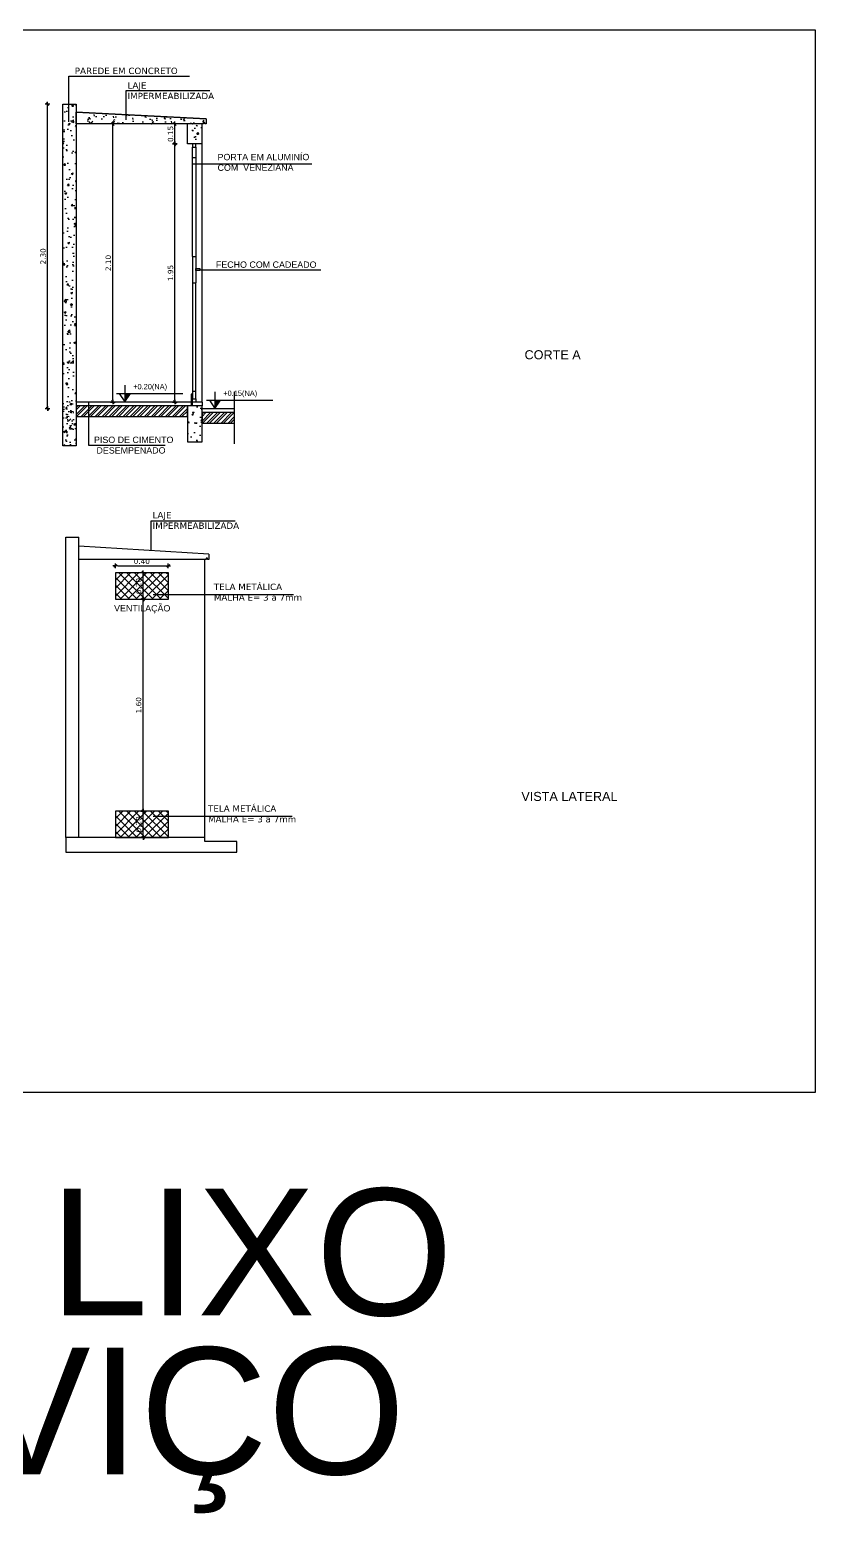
# Model space of a CAD drawing. Extents: x -36 to 357, y 137 to 237.
# Drawn here: x -20.26 to -14.33, y 188.41 to 199.62 of the extents above; entities that cross this region are included whole.
import ezdxf

# ---------------------------------------------------------------- set-up
doc = ezdxf.new("R2010")
doc.units = 0
doc.header["$LTSCALE"] = 0.01
doc.linetypes.add('ACAD_ISO02W100', pattern=[15, 12, -3])
doc.layers.get('0').update_dxf_attribs({"linetype": 'CONTINUOUS'})
doc.layers.get('DEFPOINTS').update_dxf_attribs({"linetype": 'CONTINUOUS'})
for name, color, linetype in [('01', 1, 'CONTINUOUS'), ('A-AREAS', 2, 'CONTINUOUS'), ('A-SOLEIRA', 1, 'CONTINUOUS'), ('ARQ-ALV-CORTE', 3, 'CONTINUOUS'), ('ARQ-ALV-PROJEÇÃO', 252, 'CONTINUOUS'), ('ARQ-ALV-VISTA1', 2, 'CONTINUOUS'), ('ARQ-CTA-1_025', 1, 'CONTINUOUS'), ('ARQ-HTC', 9, 'CONTINUOUS'), ('ARQ-SMB-1_025', 1, 'CONTINUOUS'), ('ARQ-TXT-1_025', 2, 'CONTINUOUS'), ('ARQ-TXT-1_050', 2, 'CONTINUOUS'), ('cabine', 1, 'CONTINUOUS'), ('EST-CONC-CORTE', 6, 'CONTINUOUS')]:
    doc.layers.add(name, color=color, linetype=linetype)
doc.layers.add('ARQ-PIS-CORTE', color=4, linetype='CONTINUOUS', plot=False)
doc.styles.add('ESC-50-A20', font='arial.ttf', dxfattribs={"height": 0.1})
doc.styles.add('FNDE Texto Cota 0025', font='verdana.ttf', dxfattribs={"height": 0.04})
doc.styles.get("Standard").update_dxf_attribs({"font": 'ARIALUNI.TTF'})
doc.dimstyles.new('FNDE 1-0025', dxfattribs={"dimscale": 5, "dimtxt": 0.04, "dimasz": 0.0035, "dimexe": 0.15, "dimexo": 0.15, "dimgap": 0.0025, "dimtad": 1, "dimzin": 1, "dimdsep": 46, "dimtxsty": 'FNDE Texto Cota 0025', "dimblk": 'tic', "dimcen": 0.015, "dimdle": 0.15, "dimse1": 1, "dimse2": 1, "dimclrd": 251, "dimclre": 251, "dimclrt": 256, "dimaunit": 1, "dimadec": 3, "dimazin": 0, "dimtfac": 1, "dimtix": 1, "dimtmove": 2, "dimatfit": 3, "dimfxl": 0.15, "dimtvp": 1, "dimtolj": 1, "dimtzin": 0, "dimarcsym": 0})
pattern_1 = [(50, (-31270.84267, 5124.1262), (0.1457477352, -0.01275126843), [0.01524, -0.16764]), (355, (-31270.84267, 5124.1262), (-0.02819473714, 0.1528454762), [0.012192, -0.13411246734]), (100.4514447, (-31270.83052, 5124.12514), (0.1175529977, 0.1400942015), [0.01295200704, -0.1424721957]), (46.1842, (-31270.84267, 5124.16684), (0.2168632327, -0.0336338623), [0.02286, -0.25146]), (96.6355576, (-31270.8246, 5124.16404), (0.1899233072, 0.1979408997), [0.0194280185, -0.2137084865]), (351.1841512, (-31270.84267, 5124.16684), (0.1899233073, 0.1979408997), [0.0182879737, -0.2011677855]), (21, (-31270.82235, 5124.15668), (0.121291513, -0.08181215855), [0.01524, -0.16764]), (326, (-31270.82235, 5124.15668), (0.0494416227, 0.1473503729), [0.012192, -0.134112]), (71.451445, (-31270.81224, 5124.14986), (0.1707331354, 0.0655382151), [0.01295200704, -0.1424719501]), (37.5, (-31270.842666, 5124.1262), (0.0024708826, 0.0676440311), [0, -0.1324864, 0, -0.136144, 0, -0.13462]), (7.5, (-31270.842666, 5124.1262), (0.05345573, 0.08014445985), [0, -0.0776224, 0, -0.1294384, 0, -0.051308]), (327.5, (-31270.88798, 5124.1262), (0.10847247613, -0.00458299519), [0, -0.0508, 0, -0.158496, 0, -0.210312]), (317.5, (-31270.9083, 5124.1262), (0.1185033451, 0.02034119283), [0, -0.06604, 0, -0.1052576, 0, -0.149352])]

# ---------------------------------------------------------------- blocks, each defined once
blk = doc.blocks.new('tic')
at = {"color": 251}
for p, q in [((-1, 0), (1, 0)), ((0, -1), (0, 1))]:
    blk.add_line(p, q, dxfattribs=at)
blk.add_line((-0.6, -0.6), (0.6, 0.6))
blk = doc.blocks.new('*D485')
at = {"layer": 'ARQ-CTA-1_025', "color": 251, "lineweight": -2, "transparency": 16777216}
blk.add_line((-19.401, 195.335), (-19.401, 195.5), dxfattribs=at)
at = {"layer": 'DEFPOINTS', "color": 0, "transparency": 16777216}
for p in [(-19.401, 195.517), (-19.211, 195.517), (-19.211, 195.317)]:
    blk.add_point(p, dxfattribs=at)
at = {"layer": 'ARQ-CTA-1_025', "color": 251, "lineweight": -2, "transparency": 16777216, "xscale": 0.0175, "yscale": 0.0175, "zscale": 0.0175}
for p, rotation in [((-19.401, 195.517), 90), ((-19.401, 195.317), 270)]:
    blk.add_blockref('tic', p, dxfattribs=dict(at, rotation=rotation))
at = {"layer": 'ARQ-CTA-1_025', "transparency": 16777216, "insert": (-19.435, 195.417), "char_height": 0.04, "attachment_point": 5, "rotation": 90, "style": 'FNDE Texto Cota 0025'}
blk.add_mtext('\\A1;0.20', dxfattribs=at)
blk = doc.blocks.new('*D502')
at = {"layer": 'ARQ-CTA-1_025', "color": 251, "lineweight": -2, "transparency": 16777216}
blk.add_line((-19.161, 196.824), (-19.161, 198.739), dxfattribs=at)
at = {"layer": 'DEFPOINTS', "color": 0, "transparency": 16777216}
for p in [(-19.161, 198.757), (-18.956, 198.757), (-18.956, 196.807)]:
    blk.add_point(p, dxfattribs=at)
at = {"layer": 'ARQ-CTA-1_025', "color": 251, "lineweight": -2, "transparency": 16777216, "xscale": 0.0175, "yscale": 0.0175, "zscale": 0.0175}
for p, rotation in [((-19.161, 198.757), 90), ((-19.161, 196.807), 270)]:
    blk.add_blockref('tic', p, dxfattribs=dict(at, rotation=rotation))
at = {"layer": 'ARQ-CTA-1_025', "transparency": 16777216, "insert": (-19.194, 197.782), "char_height": 0.04, "attachment_point": 5, "rotation": 90, "style": 'FNDE Texto Cota 0025'}
blk.add_mtext('\\A1;1.95', dxfattribs=at)
blk = doc.blocks.new('*D503')
at = {"layer": 'ARQ-CTA-1_025', "color": 251, "lineweight": -2, "transparency": 16777216}
blk.add_line((-19.63, 196.824), (-19.63, 198.889), dxfattribs=at)
at = {"layer": 'DEFPOINTS', "color": 0, "transparency": 16777216}
for p in [(-19.906, 198.907), (-19.63, 198.907), (-19.906, 196.807)]:
    blk.add_point(p, dxfattribs=at)
at = {"layer": 'ARQ-CTA-1_025', "color": 251, "lineweight": -2, "transparency": 16777216, "xscale": 0.0175, "yscale": 0.0175, "zscale": 0.0175}
for p, rotation in [((-19.63, 198.907), 90), ((-19.63, 196.807), 270)]:
    blk.add_blockref('tic', p, dxfattribs=dict(at, rotation=rotation))
at = {"layer": 'ARQ-CTA-1_025', "transparency": 16777216, "insert": (-19.664, 197.857), "char_height": 0.04, "attachment_point": 5, "rotation": 90, "style": 'FNDE Texto Cota 0025'}
blk.add_mtext('\\A1;2.10', dxfattribs=at)
blk = doc.blocks.new('*D504')
at = {"layer": 'ARQ-CTA-1_025', "color": 251, "lineweight": -2, "transparency": 16777216}
blk.add_line((-19.161, 198.774), (-19.161, 198.889), dxfattribs=at)
at = {"layer": 'DEFPOINTS', "color": 0, "transparency": 16777216}
for p in [(-19.161, 198.907), (-19.066, 198.907), (-19.066, 198.757)]:
    blk.add_point(p, dxfattribs=at)
at = {"layer": 'ARQ-CTA-1_025', "color": 251, "lineweight": -2, "transparency": 16777216, "xscale": 0.0175, "yscale": 0.0175, "zscale": 0.0175}
for p, rotation in [((-19.161, 198.907), 90), ((-19.161, 198.757), 270)]:
    blk.add_blockref('tic', p, dxfattribs=dict(at, rotation=rotation))
at = {"layer": 'ARQ-CTA-1_025', "transparency": 16777216, "insert": (-19.194, 198.832), "char_height": 0.04, "attachment_point": 5, "rotation": 90, "style": 'FNDE Texto Cota 0025'}
blk.add_mtext('\\A1;0.15', dxfattribs=at)
blk = doc.blocks.new('*D486')
at = {"layer": 'ARQ-CTA-1_025', "color": 251, "lineweight": -2, "transparency": 16777216}
blk.add_line((-19.401, 193.535), (-19.401, 193.7), dxfattribs=at)
at = {"layer": 'DEFPOINTS', "color": 0, "transparency": 16777216}
for p in [(-19.401, 193.717), (-19.211, 193.717), (-19.211, 193.517)]:
    blk.add_point(p, dxfattribs=at)
at = {"layer": 'ARQ-CTA-1_025', "color": 251, "lineweight": -2, "transparency": 16777216, "xscale": 0.0175, "yscale": 0.0175, "zscale": 0.0175}
for p, rotation in [((-19.401, 193.717), 90), ((-19.401, 193.517), 270)]:
    blk.add_blockref('tic', p, dxfattribs=dict(at, rotation=rotation))
at = {"layer": 'ARQ-CTA-1_025', "transparency": 16777216, "insert": (-19.435, 193.617), "char_height": 0.04, "attachment_point": 5, "rotation": 90, "style": 'FNDE Texto Cota 0025'}
blk.add_mtext('\\A1;0.20', dxfattribs=at)
blk = doc.blocks.new('*D487')
at = {"layer": 'ARQ-CTA-1_025', "color": 251, "lineweight": -2, "transparency": 16777216}
blk.add_line((-19.401, 193.735), (-19.401, 195.3), dxfattribs=at)
at = {"layer": 'DEFPOINTS', "color": 0, "transparency": 16777216}
for p in [(-19.401, 195.317), (-19.211, 195.317), (-19.211, 193.717)]:
    blk.add_point(p, dxfattribs=at)
at = {"layer": 'ARQ-CTA-1_025', "color": 251, "lineweight": -2, "transparency": 16777216, "xscale": 0.0175, "yscale": 0.0175, "zscale": 0.0175}
for p, rotation in [((-19.401, 195.317), 90), ((-19.401, 193.717), 270)]:
    blk.add_blockref('tic', p, dxfattribs=dict(at, rotation=rotation))
at = {"layer": 'ARQ-CTA-1_025', "transparency": 16777216, "insert": (-19.435, 194.517), "char_height": 0.04, "attachment_point": 5, "rotation": 90, "style": 'FNDE Texto Cota 0025'}
blk.add_mtext('\\A1;1.60', dxfattribs=at)
blk = doc.blocks.new('*D488')
at = {"layer": 'ARQ-CTA-1_025', "color": 251, "lineweight": -2, "transparency": 16777216}
blk.add_line((-19.593, 195.57), (-19.228, 195.57), dxfattribs=at)
at = {"layer": 'DEFPOINTS', "color": 0, "transparency": 16777216}
for p in [(-19.211, 195.57), (-19.611, 195.517), (-19.211, 195.517)]:
    blk.add_point(p, dxfattribs=at)
at = {"layer": 'ARQ-CTA-1_025', "color": 251, "lineweight": -2, "transparency": 16777216, "xscale": 0.0175, "yscale": 0.0175, "zscale": 0.0175, "rotation": 180}
blk.add_blockref('tic', (-19.611, 195.57), dxfattribs=at)
at = {"layer": 'ARQ-CTA-1_025', "color": 251, "lineweight": -2, "transparency": 16777216, "xscale": 0.0175, "yscale": 0.0175, "zscale": 0.0175}
blk.add_blockref('tic', (-19.211, 195.57), dxfattribs=at)
at = {"layer": 'ARQ-CTA-1_025', "transparency": 16777216, "insert": (-19.411, 195.604), "char_height": 0.04, "attachment_point": 5, "style": 'FNDE Texto Cota 0025'}
blk.add_mtext('\\A1;0.40', dxfattribs=at)
blk = doc.blocks.new('FNDE-Nível Corte-1_025')
blk.add_hatch(color=251).paths.add_polyline_path([(140.657, -2.479), (140.699, -2.479), (140.657, -2.542)])
at = {"color": 251}
for p, q in [((140.657, -2.416), (140.657, -2.542)), ((140.594, -2.479), (141.094, -2.479))]:
    blk.add_line(p, q, dxfattribs=at)
blk.add_lwpolyline([(140.615, -2.479), (140.657, -2.542), (140.699, -2.479)], dxfattribs=at)
blk = doc.blocks.new('*D501')
at = {"layer": 'ARQ-CTA-1_025', "color": 251, "lineweight": -2, "transparency": 16777216}
blk.add_line((-20.123, 196.774), (-20.123, 199.039), dxfattribs=at)
at = {"layer": 'DEFPOINTS', "color": 0, "transparency": 16777216}
for p in [(-20.123, 199.057), (-19.906, 199.057), (-18.956, 196.757)]:
    blk.add_point(p, dxfattribs=at)
at = {"layer": 'ARQ-CTA-1_025', "color": 251, "lineweight": -2, "transparency": 16777216, "xscale": 0.0175, "yscale": 0.0175, "zscale": 0.0175}
for p, rotation in [((-20.123, 199.057), 90), ((-20.123, 196.757), 270)]:
    blk.add_blockref('tic', p, dxfattribs=dict(at, rotation=rotation))
at = {"layer": 'ARQ-CTA-1_025', "transparency": 16777216, "insert": (-20.156, 197.907), "char_height": 0.04, "attachment_point": 5, "rotation": 90, "style": 'FNDE Texto Cota 0025'}
blk.add_mtext('\\A1;2.30', dxfattribs=at)

msp = doc.modelspace()

# ---------------------------------------------------------------- hatches: boundary and pattern name
at = {"layer": '01'}
h = msp.add_hatch(dxfattribs=at)
h.set_pattern_fill('AR-CONC', color=251, scale=0.0008)
h.paths.add_polyline_path([(-20.0061, 199.057), (-19.9061, 199.057), (-19.9061, 196.477), (-20.0061, 196.477)])
h = msp.add_hatch(dxfattribs=at)
h.set_pattern_fill('AR-CONC', color=251, scale=0.0008)
h.set_pattern_definition(pattern_1)
h.paths.add_polyline_path([(-18.9461, 198.9069), (-18.9461, 198.9169), (-18.9361, 198.9169), (-18.9361, 198.9069), (-18.9261, 198.9069), (-18.9261, 198.9469), (-19.9061, 198.9959), (-19.9061, 198.9069)])
h = msp.add_hatch(dxfattribs=at)
h.set_pattern_fill('AR-CONC', color=251, scale=0.0008)
h.set_pattern_definition([(50, (525.91089, 29.35086), (0.145747735, -0.012751268), [0.01524, -0.16764]), (355, (525.91089, 29.35086), (-0.028194737, 0.152845476), [0.012192, -0.134112467]), (100.451445, (525.92304, 29.3498), (0.117552998, 0.1400942), [0.012952007, -0.142472196]), (46.1842, (525.91089, 29.3915), (0.21686323, -0.03363386), [0.02286, -0.25146]), (96.635558, (525.92896, 29.3887), (0.18992331, 0.1979409), [0.01942802, -0.21370849]), (351.18415, (525.9109, 29.3915), (0.18992331, 0.1979409), [0.01828797, -0.201167786]), (21, (525.93121, 29.38134), (0.121291513, -0.081812159), [0.01524, -0.16764]), (326, (525.93121, 29.38134), (0.049441623, 0.147350373), [0.012192, -0.134112]), (71.451445, (525.94132, 29.37452), (0.170733135, 0.065538215), [0.012952007, -0.14247195]), (37.5, (525.91089, 29.350856), (0.0024708826, 0.067644031), [0, -0.1324864, 0, -0.136144, 0, -0.13462]), (7.5, (525.91089, 29.350856), (0.05345573, 0.08014446), [0, -0.0776224, 0, -0.1294384, 0, -0.051308]), (327.5, (525.865577, 29.350856), (0.108472476, -0.004582995), [0, -0.0508, 0, -0.158496, 0, -0.210312]), (317.5, (525.84526, 29.35086), (0.118503345, 0.020341193), [0, -0.06604, 0, -0.1052576, 0, -0.149352])])
h.paths.add_polyline_path([(-18.9561, 198.8969), (-19.0661, 198.8969), (-19.0661, 198.777), (-18.9561, 198.777)])
h = msp.add_hatch(dxfattribs=at)
h.set_pattern_fill('AR-CONC', color=251, scale=0.0008)
h.set_pattern_definition(pattern_1)
h.paths.add_polyline_path([(-19.9061, 196.477), (-20.0061, 196.477), (-20.0061, 196.807), (-19.9061, 196.807)])
h = msp.add_hatch(dxfattribs=at)
h.set_pattern_fill('AR-CONC', color=251, scale=0.0008)
h.set_pattern_definition(pattern_1)
h.paths.add_polyline_path([(-19.0661, 196.507), (-18.9561, 196.507), (-18.9561, 196.777), (-19.0661, 196.777)])
at = {"layer": 'ARQ-HTC'}
h = msp.add_hatch(dxfattribs=at)
h.set_pattern_fill('STEEL', color=251, scale=0.3, style=0)
h.set_pattern_definition([(45, (31254.35661, -4667.326165), (-0.026516504294, 0.026516504294), []), (45, (31254.35661, -4667.307415), (-0.026516504294, 0.026516504294), [])])
h.paths.add_polyline_path([(-19.0661, 196.777), (-19.9061, 196.777), (-19.9061, 196.697), (-19.0661, 196.697)])
h = msp.add_hatch(dxfattribs=at)
h.set_pattern_fill('STEEL', color=251, scale=0.3, style=0)
h.set_pattern_definition([(45, (31255.30661, -4667.376165), (-0.026516504294, 0.026516504294), []), (45, (31255.30661, -4667.357415), (-0.026516504294, 0.026516504294), [])])
h.paths.add_polyline_path([(-18.7129, 196.647), (-18.7129, 196.727), (-18.9561, 196.727), (-18.9561, 196.647)])
at = {"layer": 'ARQ-HTC', "linetype": 'Continuous'}
h = msp.add_hatch(dxfattribs=at)
h.set_pattern_fill('NET', color=251, scale=0.013334, angle=45, style=0)
h.set_pattern_definition([(45, (786.67564, -334.20201), (-0.0299352348, 0.0299352348), []), (135, (786.67564, -334.20201), (-0.0299352348, -0.0299352348), [])])
h.paths.add_polyline_path([(-19.2106, 195.517), (-19.6106, 195.517), (-19.6106, 195.317), (-19.2106, 195.317)])
h = msp.add_hatch(dxfattribs=at)
h.set_pattern_fill('NET', color=251, scale=0.013334, angle=45, style=0)
h.set_pattern_definition([(45, (786.67564, -336.00201), (-0.0299352348, 0.0299352348), []), (135, (786.67564, -336.00201), (-0.0299352348, -0.0299352348), [])])
h.paths.add_polyline_path([(-19.2106, 193.717), (-19.6106, 193.717), (-19.6106, 193.517), (-19.2106, 193.517)])

# ---------------------------------------------------------------- linework, layer by layer
at = {"color": 1}
for p, q in [((-19.0289, 197.907), (-19.0289, 198.652)), ((-19.0039, 198.652), (-19.0039, 197.907)), ((-19.0289, 197.707), (-19.0289, 196.887)), ((-19.0039, 196.887), (-19.0039, 197.707))]:
    msp.add_line(p, q, dxfattribs=at)
at = {"color": 2}
for p, q in [((-19.0289, 197.907), (-19.0289, 197.707)), ((-19.0289, 197.907), (-19.0039, 197.907)), ((-19.0039, 197.907), (-19.0039, 197.707)), ((-19.0289, 197.707), (-19.0039, 197.707))]:
    msp.add_line(p, q, dxfattribs=at)
msp.add_lwpolyline([(-27.7683, 199.6191), (-14.3258, 199.6191), (-14.3258, 191.5908), (-27.7683, 191.5908)], close=True)
at = {"color": 3}
for points in [[(-19.0289, 198.757), (-19.0289, 198.7326), (-19.0039, 198.7326), (-19.0039, 198.757), (-19.0289, 198.757)], [(-19.0289, 196.807), (-19.0289, 196.8313), (-19.0039, 196.8313), (-19.0039, 196.807), (-19.0289, 196.807)]]:
    msp.add_lwpolyline(points, dxfattribs=at)
at = {"color": 2}
for points in [[(-19.0289, 198.7326), (-19.0039, 198.7326), (-19.0039, 198.652), (-19.0289, 198.652)], [(-19.0039, 197.8148), (-18.9739, 197.8148), (-18.9739, 197.7991), (-19.0039, 197.7991)], [(-19.0289, 196.8313), (-19.0039, 196.8313), (-19.0039, 196.887), (-19.0289, 196.887)]]:
    msp.add_lwpolyline(points, close=True, dxfattribs=at)
at = {"layer": '01'}
msp.add_line((-18.9261, 198.9469), (-19.9061, 198.9959), dxfattribs=at)
at = {"layer": '01', "color": 251}
msp.add_lwpolyline([(-20.0061, 199.057), (-19.9061, 199.057), (-19.9061, 196.477), (-20.0061, 196.477)], close=True, dxfattribs=at)
at = {"layer": 'A-AREAS'}
for p, q in [((-18.9561, 196.807), (-18.9561, 196.777)), ((-19.9856, 195.787), (-19.8856, 195.787)), ((-19.9856, 193.517), (-19.9856, 195.787)), ((-19.8856, 193.517), (-19.8856, 195.787)), ((-18.9056, 195.657), (-19.8856, 195.717)), ((-18.9056, 195.657), (-18.9056, 195.617)), ((-18.9256, 195.617), (-19.8856, 195.617)), ((-18.9356, 195.467), (-18.9356, 195.617)), ((-18.9156, 195.627), (-18.9256, 195.627)), ((-18.9256, 195.627), (-18.9256, 195.617)), ((-18.9156, 195.617), (-18.9156, 195.627)), ((-18.9056, 195.617), (-18.9156, 195.617)), ((-18.9356, 193.517), (-18.9356, 195.467))]:
    msp.add_line(p, q, dxfattribs=at)
for points in [[(-19.6106, 195.317), (-19.2106, 195.317), (-19.2106, 195.517), (-19.6106, 195.517)], [(-19.6106, 193.517), (-19.2106, 193.517), (-19.2106, 193.717), (-19.6106, 193.717)]]:
    msp.add_lwpolyline(points, close=True, dxfattribs=at)
for points in [[(-18.9356, 193.487), (-18.9356, 193.517), (-19.9856, 193.517), (-19.9856, 193.407), (-18.9356, 193.407)], [(-18.9356, 193.407), (-18.6924, 193.407), (-18.6924, 193.487), (-18.9356, 193.487)]]:
    msp.add_lwpolyline(points, dxfattribs=at)
at = {"layer": 'A-SOLEIRA'}
for p, q in [((-18.9561, 196.807), (-18.9561, 198.757)), ((-18.7129, 196.8842), (-18.7129, 196.4915))]:
    msp.add_line(p, q, dxfattribs=at)
at = {"layer": 'ARQ-ALV-CORTE'}
for points in [[(-20.0061, 199.057), (-19.9061, 199.057), (-19.9061, 196.477), (-20.0061, 196.477)], [(-19.9061, 196.697), (-19.0661, 196.697), (-19.0661, 196.777), (-19.9061, 196.777)], [(-19.0661, 196.507), (-18.9561, 196.507), (-18.9561, 196.777), (-19.0661, 196.777)]]:
    msp.add_lwpolyline(points, close=True, dxfattribs=at)
msp.add_lwpolyline([(-18.7129, 196.727), (-18.9561, 196.727), (-18.9561, 196.647), (-18.7129, 196.647)], dxfattribs=at)
at = {"layer": 'ARQ-ALV-PROJEÇÃO', "linetype": 'ACAD_ISO02W100', "ltscale": 0.001}
msp.add_lwpolyline([(-19.0289, 196.777), (-19.0289, 196.8666), (-19.0383, 196.8666), (-19.0383, 196.777)], dxfattribs=at)
at = {"layer": 'ARQ-ALV-VISTA1'}
for p, q in [((-19.0661, 198.757), (-19.0661, 198.9069)), ((-18.9561, 198.757), (-18.9561, 198.9069)), ((-18.9561, 198.757), (-19.0661, 198.757))]:
    msp.add_line(p, q, dxfattribs=at)
msp.add_lwpolyline([(-18.9461, 198.9069), (-19.9061, 198.9069), (-19.9061, 198.9959), (-18.9261, 198.9469), (-18.9261, 198.9069), (-18.9361, 198.9069), (-18.9361, 198.9169), (-18.9461, 198.9169), (-18.9461, 198.9069)], dxfattribs=at)
at = {"layer": 'ARQ-PIS-CORTE', "color": 2}
for p, q in [((-18.9561, 196.807), (-19.9061, 196.807)), ((-18.9561, 196.757), (-18.7129, 196.757))]:
    msp.add_line(p, q, dxfattribs=at)
at = {"layer": 'ARQ-PIS-CORTE'}
msp.add_line((-19.9061, 196.677), (-19.9061, 196.607), dxfattribs=at)
at = {"layer": 'cabine', "color": 1}
msp.add_line((-19.8856, 195.617), (-19.8856, 195.706), dxfattribs=at)
at = {"layer": 'EST-CONC-CORTE'}
for p, q in [((-19.9061, 196.697), (-19.0661, 196.697)), ((-18.9561, 196.647), (-18.7129, 196.647))]:
    msp.add_line(p, q, dxfattribs=at)

# ---------------------------------------------------------------- block references
at = {"layer": 'ARQ-SMB-1_025'}
for p in [(-160.1957, 199.3492), (-159.5154, 199.2992)]:
    msp.add_blockref('FNDE-Nível Corte-1_025', p, dxfattribs=at)

# ---------------------------------------------------------------- texts
for s, p in [('GÁS/ LIXO', (-23.6739, 189.9087)), ('SERVIÇO', (-23.4391, 188.7085))]:
    msp.add_text(s, height=0.95734).set_placement(p)
at = {"layer": 'ARQ-SMB-1_025', "style": 'ESC-50-A20'}
for tag, p in [('+0.20(NA)', (-19.4762, 196.9033)), ('+0.15(NA)', (-18.7959, 196.8533))]:
    msp.add_attdef(tag, p, 'NA', height=0.04, dxfattribs=at)
at = {"layer": 'ARQ-TXT-1_025', "style": 'ESC-50-A20'}
msp.add_text('VENTILAÇÃO', height=0.048, dxfattribs=at).set_placement((-19.6201, 195.2252))
at = {"layer": 'ARQ-TXT-1_025', "char_height": 0.048, "attachment_point": 1, "style": 'ESC-50-A20'}
for s, width, insert in [('{\\fVerdana|b0|i0|c0|p34;PAREDE EM CONCRETO}', 1.016954, (-19.917, 199.3319, -1.0008)), ('{\\fVerdana|b0|i0|c0|p34;LAJE \\PIMPERMEABILIZADA}', 8.528178, (-19.5184, 199.2223)), ('{\\fVerdana|b0|i0|c0|p34;LAJE \\PIMPERMEABILIZADA}', 8.528178, (-19.3294, 195.977)), ('{\\fVerdana|b0|i0|c0|p34;TELA METÁLICA\\PMALHA E= 3 a 7mm}', 8.528178, (-18.8669, 195.4349)), ('{\\fVerdana|b0|i0|c0|p34;TELA METÁLICA\\PMALHA E= 3 a 7mm}', 8.528178, (-18.9109, 193.76))]:
    msp.add_mtext_dynamic_manual_height_columns(s, width=width, gutter_width=0.5, heights=[0], dxfattribs=dict(at, insert=insert))
at = {"layer": 'ARQ-TXT-1_025', "char_height": 0.048, "width": 8.528178, "attachment_point": 1, "style": 'ESC-50-A20'}
for s, insert in [('PORTA EM ALUMINÍO \\PCOM  VENEZIANA', (-18.839, 198.6811)), ('\\pi7.7767;FECHO COM CADEADO', (-26.6284, 197.8686)), ('PISO DE CIMENTO\\P DESEMPENADO', (-19.7719, 196.5456))]:
    msp.add_mtext(s, dxfattribs=dict(at, insert=insert))
at = {"layer": 'ARQ-TXT-1_050', "char_height": 0.068267, "attachment_point": 1, "style": 'ESC-50-A20'}
for s, insert in [('\\pi0.95355;CORTE A', (-17.4747, 197.198)), ('\\pi0.95355;VISTA LATERAL', (-17.4987, 193.8623))]:
    msp.add_mtext_dynamic_manual_height_columns(s, width=2.389517, gutter_width=1, heights=[0], dxfattribs=dict(at, insert=insert))

# ---------------------------------------------------------------- dimensions: what is measured, and where the dimension line sits
at = {"layer": 'ARQ-CTA-1_025'}
for base, p1, p2, picture, middle in [((-20.1229, 199.057), (-18.9561, 196.757), (-19.9061, 199.057), '*D501', (-20.1562, 197.907)), ((-19.6305, 198.9069), (-19.9061, 196.807), (-19.9061, 198.9069), '*D503', (-19.6638, 197.8569)), ((-19.1605, 198.9069), (-19.0661, 198.757), (-19.0661, 198.9069), '*D504', (-19.1938, 198.8319)), ((-19.1605, 198.757), (-18.9561, 196.807), (-18.9561, 198.757), '*D502', (-19.1938, 197.782)), ((-19.4012, 195.517), (-19.2106, 195.317), (-19.2106, 195.517), '*D485', (-19.4345, 195.417)), ((-19.4012, 195.317), (-19.2106, 193.717), (-19.2106, 195.317), '*D487', (-19.4345, 194.517)), ((-19.4012, 193.717), (-19.2106, 193.517), (-19.2106, 193.717), '*D486', (-19.4345, 193.617))]:
    dim = msp.add_linear_dim(base=base, p1=p1, p2=p2, angle=90, dimstyle='FNDE 1-0025', dxfattribs=at)
    dim.commit()
    dim.dimension.update_dxf_attribs({"geometry": picture, "text_midpoint": middle})
dim = msp.add_linear_dim(base=(-19.2106, 195.5704), p1=(-19.6106, 195.517), p2=(-19.2106, 195.517), dimstyle='FNDE 1-0025', dxfattribs=at)
dim.commit()
dim.dimension.update_dxf_attribs({"geometry": '*D488', "text_midpoint": (-19.4106, 195.6037)})

# ---------------------------------------------------------------- leaders
at = {"layer": '01', "color": 3, "ltscale": 10}
for points in [[(-19.9618, 198.9219), (-19.9618, 199.2667), (-19.0496, 199.2667)], [(-19.5296, 198.9382), (-19.5296, 199.1595), (-18.8963, 199.1595)], [(-19.028, 198.6048), (-18.1271, 198.6048)], [(-18.9739, 197.8041), (-18.0601, 197.8041)], [(-19.8137, 196.807), (-19.8137, 196.4814), (-19.2354, 196.4814)], [(-19.3394, 195.6872), (-19.3394, 195.9085), (-18.7062, 195.9085)], [(-19.3256, 195.3538), (-18.2662, 195.3538)], [(-19.3256, 193.6783), (-18.275, 193.6783)]]:
    msp.add_leader(points, dimstyle='FNDE 1-0025', override={"dimtad": 0, "dimlfac": 100, "dimclrd": 252, "dimclre": 252}, dxfattribs=at)

doc.saveas('drawing.dxf')
